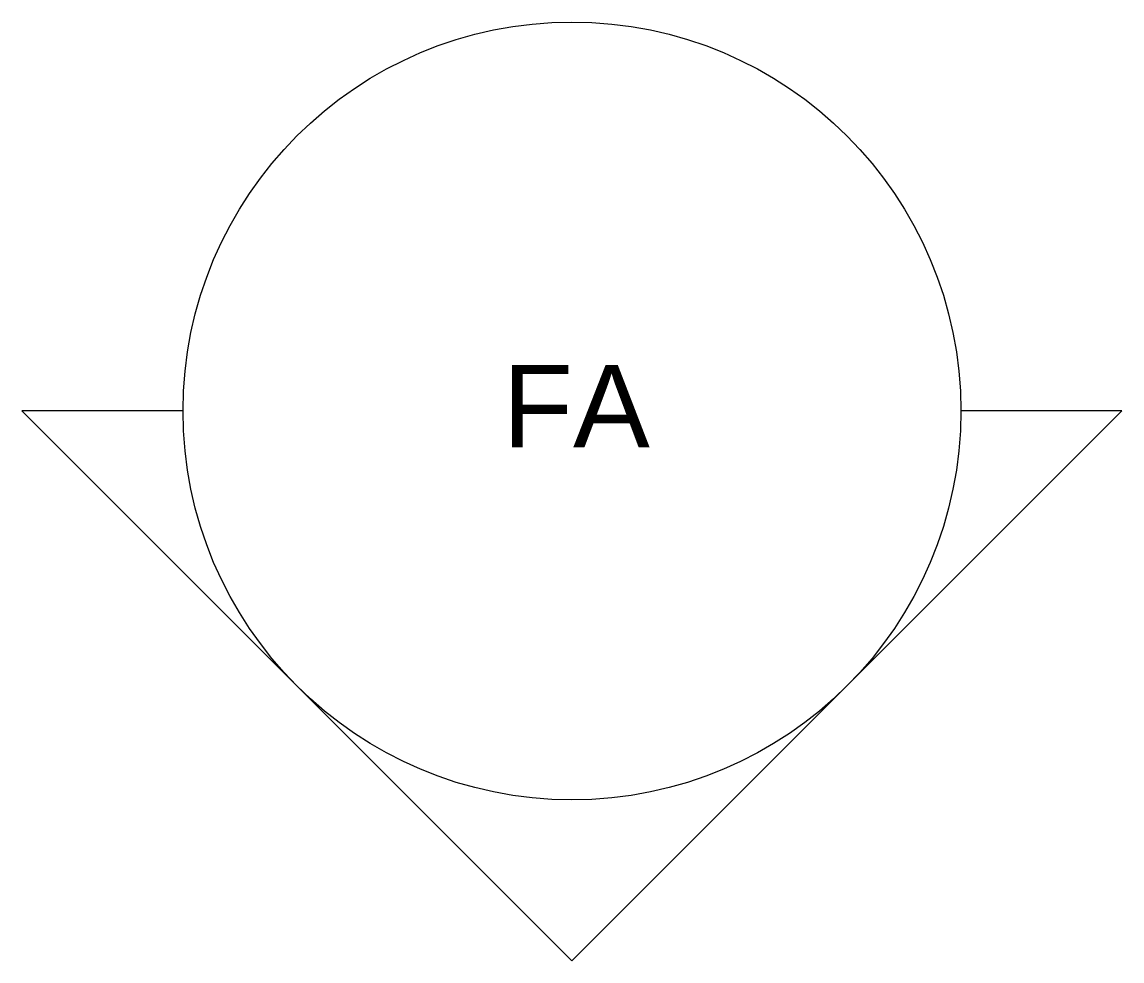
# Model space of a CAD drawing. Header units: millimetres. Extents: x 141848 to 1648660, y -821378 to -151356.
# Drawn here: x 488115 to 490115, y -168995 to -167288 of the extents above; entities that cross this region are included whole.
import ezdxf

# ---------------------------------------------------------------- set-up
doc = ezdxf.new("R2010")
doc.units = ezdxf.units.MM
doc.header["$MEASUREMENT"] = 0
doc.layers.add('Marques - Façades', color=7, linetype='Continuous')
doc.styles.add('STYLE_GENERE_2', font='')
doc.styles.get('STYLE_GENERE_2').set_extended_font_data('Arial')

# ---------------------------------------------------------------- blocks, each defined once
blk = doc.blocks.new('Façade_3_2', base_point=(355125.1, -167995.5))
at = {"layer": 'Marques - Façades', "color": 7, "linetype": 'Continuous', "lineweight": 5}
for p, q in [((488408.3, -167995.5), (488115.4, -167995.5)), ((488115.4, -167995.5), (489115.4, -168995.5)), ((489115.4, -168995.5), (490115.4, -167995.5)), ((490115.4, -167995.5), (489822.6, -167995.5))]:
    blk.add_line(p, q, dxfattribs=at)
blk.add_circle((489115.4, -167995.5), 707.1, dxfattribs=at)
at = {"layer": 'Marques - Façades', "color": 7, "lineweight": 5, "insert": (488989.3, -168061.9), "char_height": 150, "attachment_point": 7, "style": 'STYLE_GENERE_2'}
blk.add_mtext('\\A1;{\\pql;\\pt0;\\fArial|b0|i0|c0|p38;FA}', dxfattribs=at)

msp = doc.modelspace()

# ---------------------------------------------------------------- block references
at = {"layer": 'Marques - Façades', "color": 14, "lineweight": 5, "true_color": 0xa40f02}
msp.add_blockref('Façade_3_2', (355125.11, -167995.475), dxfattribs=at)

doc.saveas('drawing.dxf')
